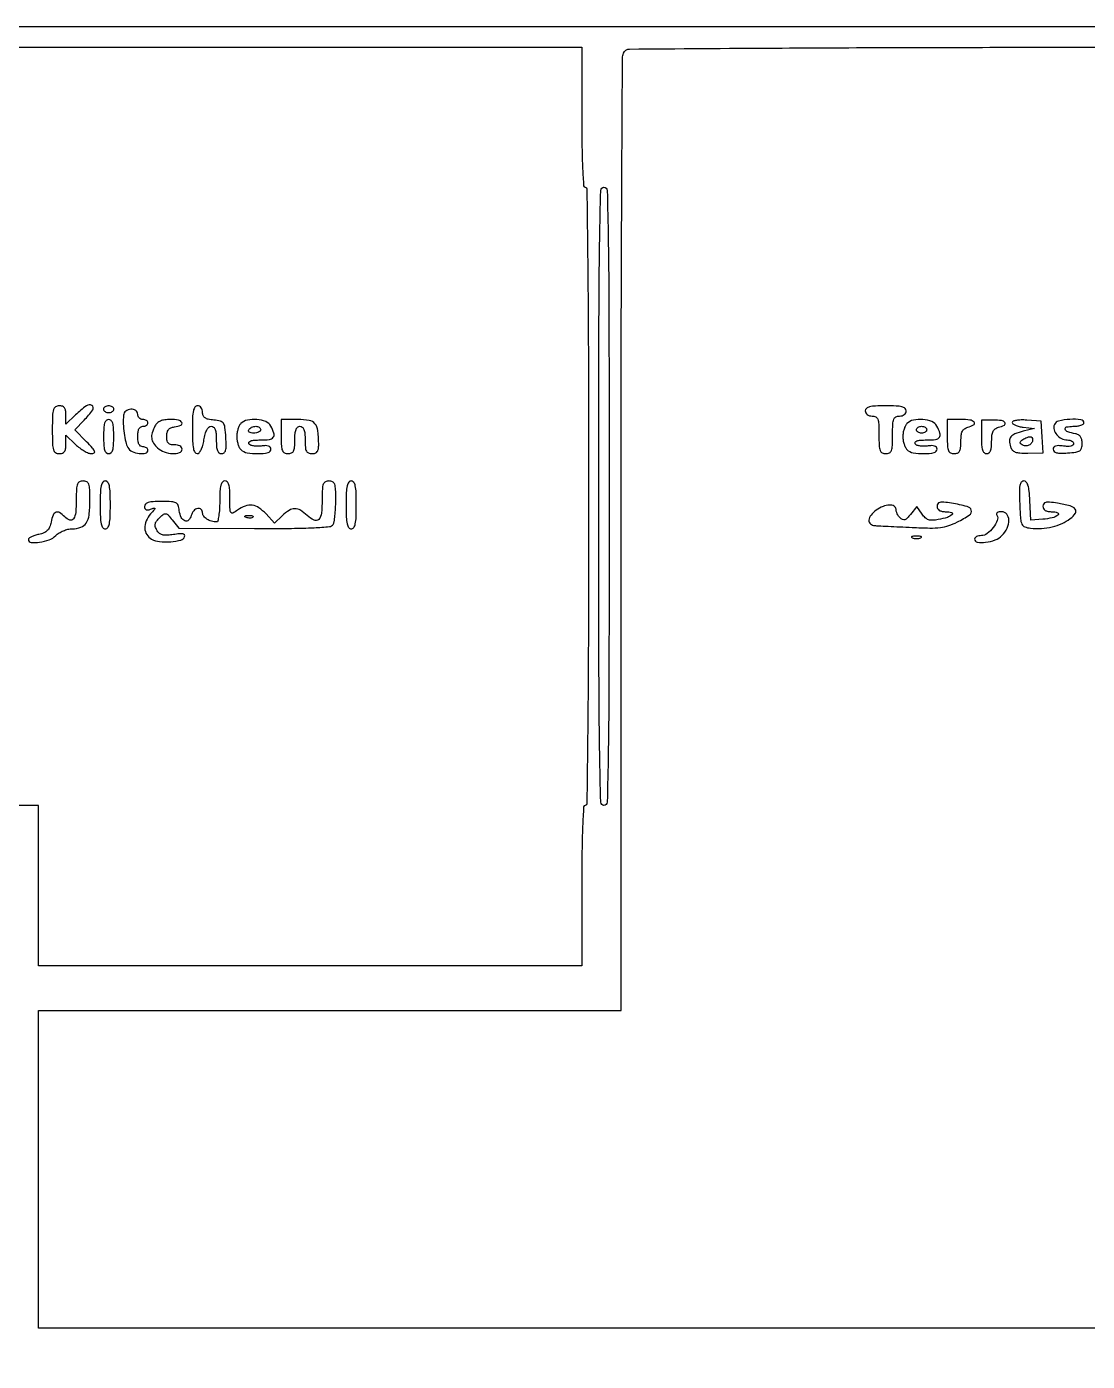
# Model space of a CAD drawing. Extents: x 0 to 1316, y 0 to 1875.
# Drawn here: x 270.5 to 581, y 1484.3 to 1875 of the extents above; entities that cross this region are included whole.
import ezdxf

# ---------------------------------------------------------------- set-up
doc = ezdxf.new("R2010")
doc.units = 0

msp = doc.modelspace()

# ---------------------------------------------------------------- linework, layer by layer
for points in [[(800.134204, 105.25, -0.000001), (792.412354, 142.427477)], [(727.514282, 446.536164, 0.000002), (714.449329, 385.963021, 0.000161)], [(677, 1494), (475.5, 1494), (274, 1494), (274, 1540.5), (274, 1587), (359.25246, 1587), (444.50492, 1587), (444.50246, 1726.25, -0.000483), (444.553237, 1779.765088, -0.000791), (444.711816, 1825.109375, -0.000066), (444.923776, 1865.776555, -0.096371), (445.218615, 1867.25, -0.302132), (447.018314, 1868.466316, -0.000436), (489.476592, 1868.747963, -0.001341), (559.032863, 1868.96218, -0.0001), (748.968615, 1869)], [(144, 1869), (288.5, 1869), (433, 1869), (433, 1848.5, 0.003511), (433.061287, 1839.772636, 0.008675), (433.262195, 1833.375, 0.003837), (433.541465, 1828.43005, 0.395564), (434, 1828, -0.410708), (434.489366, 1827.516463, -0.000233), (434.747238, 1805.125, -0.002033), (434.942029, 1777.232971, -0.00073), (435, 1737.5, -0.00073), (434.942029, 1697.767029, -0.002033), (434.747238, 1669.875, -0.000233), (434.489366, 1647.483537, -0.410708), (434, 1647, 0.398323), (433.53689, 1646.561491, 0.003007), (433.260638, 1640.875, 0.007612), (433.06074, 1633.555648, 0.00302), (433, 1623.5), (433, 1600), (353.5, 1600), (274, 1600), (274, 1623.5), (274, 1647), (268, 1647)], [(636.871646, 33.320935, 0.000003), (624.372119, 93.683216, 0.000117)]]:
    msp.add_lwpolyline(points, format="xyb")
msp.add_lwpolyline([(1316, 0), (1316, 937.5), (1316, 1875), (658, 1875), (0, 1875), (0, 937.5), (0, 0)])
for points in [[(441, 1737.5, -0.000421), (440.956067, 1685.35916, -0.003722), (440.745856, 1662.333333, -0.002073), (440.447266, 1647.924, -0.406949), (439.5, 1647, -0.406949), (438.552734, 1647.924, -0.002073), (438.254144, 1662.333333, -0.003722), (438.043933, 1685.35916, -0.000421), (438, 1737.5, -0.000421), (438.043933, 1789.64084, -0.003722), (438.254144, 1812.666667, -0.002073), (438.552734, 1827.076, -0.406949), (439.5, 1828, -0.406949), (440.447266, 1827.076, -0.002073), (440.745856, 1812.666667, -0.003722), (440.956067, 1789.64084, -0.000421)], [(278, 1757, 0.006583), (278.054458, 1752.864163, 0.063075), (278.321429, 1751.125, 0.183695), (278.929389, 1750.311233, 0.142406), (280, 1750, 0.077642), (280.952206, 1750.148759, 0.156511), (281.563925, 1750.585886, 0.121997), (281.899456, 1751.386068, 0.038583), (282, 1752.687091), (282, 1755.374182), (284.804719, 1752.687091, 0.030357), (286.017511, 1751.658736, 0.030728), (287.341164, 1750.789333, 0.032285), (288.582762, 1750.181635, 0.097967), (289.500886, 1750, 0.131053), (290.241346, 1750.197471, 0.380417), (290.395844, 1750.659761, 0.083458), (289.810476, 1751.570967, 0.008057), (288.004564, 1753.495291), (284.616795, 1756.990582), (287.308397, 1759.80001, 0.032715), (289.855095, 1762.83231, 0.440712), (289.601842, 1764.100941, 0.306704), (287.980276, 1764.01713, 0.029296), (284.804719, 1761.312909), (282, 1758.625818), (282, 1761.312909, 0.038583), (281.899456, 1762.613932, 0.121997), (281.563925, 1763.414114, 0.156511), (280.952206, 1763.851241, 0.077642), (280, 1764, 0.142406), (278.929389, 1763.688767, 0.183695), (278.321429, 1762.875, 0.063075), (278.054458, 1761.135837, 0.006583)], [(293, 1763, 0.148195), (293.115568, 1762.618646, 0.098894), (293.440625, 1762.29375, 0.082425), (293.926543, 1762.074694, 0.064853), (294.5, 1762, 0.064853), (295.073457, 1762.074694, 0.082425), (295.559375, 1762.29375, 0.098894), (295.884432, 1762.618646, 0.148195), (296, 1763, 0.148195), (295.884432, 1763.381354, 0.098894), (295.559375, 1763.70625, 0.082425), (295.073457, 1763.925306, 0.064853), (294.5, 1764, 0.064853), (293.926543, 1763.925306, 0.082425), (293.440625, 1763.70625, 0.098894), (293.115568, 1763.381354, 0.148195)], [(298.8492, 1761.25, 0.031371), (298.790548, 1758.726382, 0.023705), (299.031165, 1755.963987, 0.023859), (299.495183, 1753.442578, 0.065517), (300.132245, 1751.752897, 0.16579), (301.330737, 1750.634575, 0.073785), (303.436269, 1750.040693, 0.090459), (305.320608, 1750.140303, 0.347437), (306, 1751, 0.148195), (305.884432, 1751.381354, 0.098894), (305.559375, 1751.70625, 0.082425), (305.073457, 1751.925306, 0.064853), (304.5, 1752, -0.152103), (303.851045, 1752.202091, -0.12651), (303.375, 1752.75, -0.082504), (303.088963, 1753.677925, -0.033607), (303, 1755, -0.033607), (303.088963, 1756.322075, -0.082504), (303.375, 1757.25, -0.12651), (303.851045, 1757.797909, -0.152103), (304.5, 1758, 0.064853), (305.073457, 1758.074694, 0.082425), (305.559375, 1758.29375, 0.098894), (305.884432, 1758.618646, 0.148195), (306, 1759, 0.148195), (305.884432, 1759.381354, 0.098894), (305.559375, 1759.70625, 0.082425), (305.073457, 1759.925306, 0.064853), (304.5, 1760, -0.099038), (303.927543, 1760.114514, -0.097945), (303.440625, 1760.440625, -0.097945), (303.114514, 1760.927543, -0.099038), (303, 1761.5, 0.249928), (302.412526, 1762.601874, 0.164282), (300.994258, 1762.987527, 0.146442), (299.513997, 1762.445555, 0.213939)], [(319, 1757, 0.009198), (319.06323, 1753.563258, 0.039215), (319.299007, 1751.525332, 0.079167), (319.71765, 1750.384042, 0.271709), (320.372192, 1750, 0.211623), (320.975853, 1750.267475, 0.067755), (321.54379, 1751.095295, 0.049849), (322.030895, 1752.364726, 0.02706), (322.384009, 1754, -0.025649), (322.751071, 1755.723396, -0.056997), (323.242014, 1756.970589, -0.085011), (323.834358, 1757.736191, -0.187835), (324.511818, 1758, -0.179213), (325.189075, 1757.749198, -0.127), (325.656989, 1757.078039, -0.068782), (325.923353, 1755.88031, -0.020373), (326, 1754, 0.019828), (326.076306, 1752.076576, 0.072985), (326.347174, 1750.893173, 0.137522), (326.834588, 1750.244039, 0.164821), (327.554791, 1750, 0.176746), (328.291503, 1750.268819, 0.154644), (328.731888, 1750.96476, 0.067366), (328.897463, 1752.306362, 0.013087), (328.804791, 1754.75, 0.013279), (328.537007, 1757.696459, 0.124365), (328.086392, 1758.876945, 0.181971), (327.195728, 1759.484563, 0.035656), (325.25, 1759.813358, -0.029992), (323.674236, 1760.061331, -0.097682), (322.709992, 1760.481338, -0.143886), (322.18613, 1761.129892, -0.098727), (322, 1762.063358, 0.075893), (321.887041, 1762.803266, 0.089243), (321.559375, 1763.431112, 0.100734), (321.072041, 1763.850824, 0.128245), (320.5, 1764, 0.241448), (319.764111, 1763.622643, 0.103378), (319.303571, 1762.583333, 0.044348), (319.061101, 1760.613168, 0.008455)], [(516, 1762.5, 0.130775), (516.153209, 1761.924246, 0.10214), (516.583333, 1761.4375, 0.08892), (517.230589, 1761.111864, 0.072314), (518, 1761, -0.118451), (519.054152, 1760.746716, -0.189837), (519.659091, 1760.0625, -0.077556), (519.938496, 1758.640147, -0.009792), (520, 1755.5, 0.009792), (520.061504, 1752.359853, 0.077556), (520.340909, 1750.9375, 0.189837), (520.945848, 1750.253284, 0.118451), (522, 1750, 0.118451), (523.054152, 1750.253284, 0.189837), (523.659091, 1750.9375, 0.077556), (523.938496, 1752.359853, 0.009792), (524, 1755.5, -0.009792), (524.061504, 1758.640147, -0.077556), (524.340909, 1760.0625, -0.189837), (524.945848, 1760.746716, -0.118451), (526, 1761, 0.072314), (526.769411, 1761.111864, 0.08892), (527.416667, 1761.4375, 0.10214), (527.846791, 1761.924246, 0.130775), (528, 1762.5, 0.222027), (527.662288, 1763.22303, 0.113455), (526.75, 1763.6875, 0.050675), (525.035942, 1763.935548, 0.010614), (522, 1764, 0.010614), (518.964058, 1763.935548, 0.050675), (517.25, 1763.6875, 0.113455), (516.337712, 1763.22303, 0.222027)], [(293, 1755, 0.014068), (293.069243, 1752.539511, 0.058865), (293.325, 1751.083333, 0.122766), (293.79299, 1750.295059, 0.200296), (294.5, 1750, 0.200296), (295.20701, 1750.295059, 0.122766), (295.675, 1751.083333, 0.058865), (295.930757, 1752.539511, 0.014068), (296, 1755, 0.014068), (295.930757, 1757.460489, 0.058865), (295.675, 1758.916667, 0.122766), (295.20701, 1759.704941, 0.200296), (294.5, 1760, 0.200296), (293.79299, 1759.704941, 0.122766), (293.325, 1758.916667, 0.058865), (293.069243, 1757.460489, 0.014068)], [(308.035184, 1758.065741, 0.049235), (307.231089, 1756.126174, 0.104825), (307.092713, 1754.516027, 0.113844), (307.618705, 1753.074487, 0.064753), (308.828741, 1751.654988, 0.100868), (310.763279, 1750.509765, 0.072145), (313.240225, 1750.034913, 0.092125), (315.271076, 1750.317709, 0.322729), (316, 1751.329401, 0.167393), (315.826851, 1751.832104, 0.100405), (315.341809, 1752.246686, 0.079056), (314.614109, 1752.511752, 0.056762), (313.75, 1752.579401, -0.055933), (312.637722, 1752.664629, -0.15976), (311.96706, 1753.035438, -0.144958), (311.607649, 1753.759085, -0.043293), (311.5, 1755, -0.05157), (311.623446, 1756.193689, -0.11739), (312.006955, 1757.008716, -0.125837), (312.696001, 1757.529188, -0.063957), (313.75, 1757.819551, 0.060473), (315.639293, 1758.325943, 0.451508), (315.912669, 1759.098996, 0.228973), (314.903794, 1759.807581, 0.040552), (312.535184, 1760, 0.034784), (310.909569, 1759.886773, 0.066819), (309.653523, 1759.535743, 0.082407), (308.712786, 1758.932228, 0.086353)], [(333.2, 1758.8, 0.082665), (332.739331, 1758.155329, 0.03742), (332.3525, 1757.18875, 0.035729), (332.088514, 1756.083486, 0.040779), (332, 1755, 0.040779), (332.088514, 1753.916514, 0.035729), (332.3525, 1752.81125, 0.03742), (332.739331, 1751.844671, 0.082665), (333.2, 1751.2, 0.154891), (335.040146, 1750.246534, 0.046315), (338.228763, 1749.996816, 0.047037), (341.176958, 1750.317699, 0.356095), (342, 1751.326807, 0.174606), (341.803061, 1751.873567, 0.144847), (341.286735, 1752.22051, 0.083399), (340.401741, 1752.343008, 0.029222), (339.118422, 1752.230688, -0.037796), (337.965716, 1752.149668, -0.045421), (336.884309, 1752.253982, -0.051565), (336.019986, 1752.511889, -0.15733), (335.559405, 1752.903881, -0.306611), (335.578648, 1753.367893, -0.156476), (336.073674, 1753.724213, -0.061109), (337.182258, 1753.939015, -0.017333), (338.940983, 1754, 0.030044), (341.586172, 1754.159088, 0.205621), (342.690156, 1754.799613, 0.245388), (342.874699, 1755.956293, 0.04211), (341.964816, 1758.065741, 0.176932), (340.494704, 1759.37915, 0.07397), (337.870217, 1759.997118, 0.072339), (335.103846, 1759.828579, 0.146056)], [(345, 1755, 0.011557), (345.064942, 1752.190675, 0.083766), (345.35, 1750.875, 0.189791), (345.953987, 1750.233935, 0.110458), (347, 1750, 0.094959), (348.021586, 1750.195784, 0.184152), (348.625, 1750.75, 0.098846), (348.925179, 1751.849164, 0.017388), (349, 1754, -0.020272), (349.076585, 1755.888175, -0.069535), (349.34375, 1757.083333, -0.128937), (349.815157, 1757.750359, -0.176579), (350.5, 1758, -0.176579), (351.184843, 1757.750359, -0.128937), (351.65625, 1757.083333, -0.069535), (351.923415, 1755.888175, -0.020272), (352, 1754, 0.017388), (352.074821, 1751.849164, 0.098846), (352.375, 1750.75, 0.184152), (352.978414, 1750.195784, 0.094959), (354, 1750, 0.077939), (354.958303, 1750.150292, 0.159873), (355.566483, 1750.592043, 0.121726), (355.894791, 1751.406253, 0.036513), (355.986345, 1752.75, 0.02701), (355.749377, 1756.763626, 0.147743), (354.900066, 1758.73743, 0.17701), (353.190786, 1759.717681, 0.042602), (349.883369, 1760), (345, 1760)], [(528.2, 1758.8, 0.082665), (527.739331, 1758.155329, 0.03742), (527.3525, 1757.18875, 0.035729), (527.088514, 1756.083486, 0.040779), (527, 1755, 0.040779), (527.088514, 1753.916514, 0.035729), (527.3525, 1752.81125, 0.03742), (527.739331, 1751.844671, 0.082665), (528.2, 1751.2, 0.154891), (530.040146, 1750.246534, 0.046315), (533.228763, 1749.996816, 0.047037), (536.176958, 1750.317699, 0.356095), (537, 1751.326807, 0.174606), (536.803061, 1751.873567, 0.144847), (536.286735, 1752.22051, 0.083399), (535.401741, 1752.343008, 0.029222), (534.118422, 1752.230688, -0.037796), (532.965716, 1752.149668, -0.045421), (531.884309, 1752.253982, -0.051565), (531.019986, 1752.511889, -0.15733), (530.559405, 1752.903881, -0.306611), (530.578648, 1753.367893, -0.156476), (531.073674, 1753.724213, -0.061109), (532.182258, 1753.939015, -0.017333), (533.940983, 1754, 0.030044), (536.586172, 1754.159088, 0.205621), (537.690156, 1754.799613, 0.245388), (537.874699, 1755.956293, 0.04211), (536.964816, 1758.065741, 0.176932), (535.494704, 1759.37915, 0.07397), (532.870217, 1759.997118, 0.072339), (530.103846, 1759.828579, 0.146056)], [(540, 1755, 0.011557), (540.064942, 1752.190675, 0.083766), (540.35, 1750.875, 0.189791), (540.953987, 1750.233935, 0.110458), (542, 1750, 0.089054), (543.006547, 1750.180707, 0.178786), (543.610865, 1750.699202, 0.105985), (543.919367, 1751.708395, 0.021376), (544, 1753.59362, -0.026844), (544.096444, 1755.388683, -0.086439), (544.42552, 1756.533936, -0.125243), (545.039069, 1757.260241, -0.09135), (546, 1757.710251, 0.066329), (547.726059, 1758.41621, 0.473241), (547.855798, 1759.190255, 0.183866), (546.647088, 1759.833678, 0.031385), (544, 1760), (540, 1760)], [(550, 1754.9, 0.014527), (550.069836, 1752.496916, 0.059811), (550.326531, 1751.066667, 0.123582), (550.794857, 1750.290635, 0.198003), (551.5, 1750, 0.166598), (552.172648, 1750.230522, 0.129478), (552.645648, 1750.848937, 0.074637), (552.919215, 1751.936525, 0.024361), (553, 1753.59362, -0.026844), (553.096444, 1755.388683, -0.086439), (553.42552, 1756.533936, -0.125243), (554.039069, 1757.260241, -0.09135), (555, 1757.710251, 0.054579), (556.709648, 1758.363206, 0.458466), (556.88039, 1759.069547, 0.209735), (555.892407, 1759.65475, 0.030329), (553.5, 1759.8), (550, 1759.8)], [(559, 1759.120856, 0.24662), (559.214881, 1758.7117, 0.050429), (559.954687, 1758.304804, 0.042397), (561.005076, 1757.959827, 0.028457), (562.25, 1757.738832), (565.5, 1757.350947), (562.229191, 1756.546312, 0.029931), (559.814113, 1755.796439, 0.130386), (558.605977, 1754.933555, 0.181412), (558.199725, 1753.756559, 0.070308), (558.490903, 1752.028663, 0.101681), (559.032592, 1751.060244, 0.127878), (559.875795, 1750.478713, 0.074979), (561.24926, 1750.200718, 0.017526), (563.605021, 1750.165429), (568.099142, 1750.255636), (567.799571, 1754.877818), (567.5, 1759.5), (563.25, 1759.807498, 0.021688), (561.611833, 1759.854786, 0.036433), (560.241436, 1759.734784, 0.042873), (559.262736, 1759.48918, 0.320116)], [(571.35674, 1758.487265, 0.158111), (571.27849, 1757.006151, 0.109775), (572.057559, 1755.507929, 0.10171), (573.462836, 1754.394859, 0.117324), (575.122445, 1754, -0.057378), (575.840576, 1753.917318, -0.076659), (576.448468, 1753.67291, -0.095615), (576.855883, 1753.311268, -0.165023), (577, 1752.886501, -0.244511), (576.782621, 1752.468557, -0.09802), (576.175304, 1752.20014, -0.061942), (575.223751, 1752.107534, -0.029763), (574, 1752.213308, 0.026556), (572.619823, 1752.341519, 0.08631), (571.712271, 1752.220409, 0.155937), (571.197134, 1751.85711, 0.16322), (571, 1751.269309, 0.205422), (571.264396, 1750.652923, 0.128764), (571.962, 1750.267949, 0.063382), (573.221549, 1750.114093, 0.016797), (575.25, 1750.192502, 0.015979), (577.681752, 1750.446768, 0.111812), (578.79174, 1750.863097, 0.187261), (579.328765, 1751.61688, 0.062278), (579.5, 1752.986305, 0.05324), (579.379263, 1754.116978, 0.100241), (579.012624, 1754.95464, 0.113536), (578.386718, 1755.517377, 0.082119), (577.5, 1755.83337, -0.035045), (575.303427, 1756.390791, -0.239348), (574.53971, 1757.159173, -0.445952), (574.915528, 1757.805816, -0.051386), (576.8, 1758, 0.029609), (578.025999, 1758.072665, 0.046154), (579.06, 1758.29375, 0.058312), (579.780957, 1758.615172, 0.264664), (580, 1759, 0.3842), (579.148839, 1759.944197, 0.040723), (575.92523, 1760.015605, 0.039142), (572.599266, 1759.555392, 0.252321)], [(339, 1757, -0.195654), (338.844577, 1756.618015, -0.086673), (338.395164, 1756.29375, -0.066561), (337.729059, 1756.073608, -0.0466), (336.940983, 1756, -0.047867), (336.195401, 1756.071541, -0.104212), (335.66835, 1756.29375, -0.181468), (335.441401, 1756.621877, -0.202618), (335.5, 1757, -0.08825), (335.842344, 1757.382836, -0.053305), (336.359775, 1757.70625, -0.051278), (336.961978, 1757.925833, -0.061875), (337.559017, 1758, -0.067639), (338.109818, 1757.925146, -0.08433), (338.576711, 1757.70625, -0.09965), (338.888931, 1757.38134, -0.142666)], [(534, 1757, -0.148195), (533.884432, 1756.618646, -0.098894), (533.559375, 1756.29375, -0.082425), (533.073457, 1756.074694, -0.064853), (532.5, 1756, -0.064853), (531.926543, 1756.074694, -0.082425), (531.440625, 1756.29375, -0.098894), (531.115568, 1756.618646, -0.148195), (531, 1757, -0.148195), (531.115568, 1757.381354, -0.098894), (531.440625, 1757.70625, -0.082425), (531.926543, 1757.925306, -0.064853), (532.5, 1758, -0.064853), (533.073457, 1757.925306, -0.082425), (533.559375, 1757.70625, -0.098894), (533.884432, 1757.381354, -0.148195)], [(565, 1754.059017, -0.157003), (564.70931, 1753.15609, -0.125625), (563.922277, 1752.495964, -0.119043), (562.878192, 1752.272314, -0.132676), (561.893237, 1752.565983, -0.079241), (561.475495, 1752.9263, -0.218762), (561.374236, 1753.291912, -0.167837), (561.582121, 1753.678736, -0.045108), (562.143237, 1754.109687, -0.034982), (563.349104, 1754.760408, -0.111115), (564.241029, 1754.944544, -0.221678), (564.779568, 1754.681713, -0.171775)], [(285, 1736.559017, -0.020572), (284.843737, 1732.76259, -0.126036), (284.20817, 1730.925208, -0.341595), (283.142241, 1730.561666, -0.114433), (281.652048, 1731.490809, 0.051494), (280.139639, 1732.720105, 0.239532), (279.05561, 1732.839172, 0.214353), (278.23695, 1732.02423, 0.042015), (277.645833, 1729.979167, -0.044817), (277.196025, 1728.454987, -0.102571), (276.541667, 1727.458333, -0.102571), (275.545013, 1726.803975, -0.044817), (274.020833, 1726.354167, 0.026194), (272.863721, 1726.058988, 0.038316), (271.88737, 1725.670443, 0.04329), (271.192001, 1725.251855, 0.24006), (271, 1724.875, 0.384188), (271.776923, 1724.013119, 0.0609), (274.258047, 1724.057931, 0.053675), (277.078645, 1724.769011, 0.108218), (279, 1726, -0.058748), (279.970618, 1726.765882, -0.038991), (281.235, 1727.4125, -0.039042), (282.58158, 1727.853886, -0.059747), (283.8, 1728, 0.082775), (286.363717, 1728.427352, 0.170447), (287.940212, 1729.671204, 0.114202), (288.769985, 1732.033978, 0.027585), (289, 1736.2, 0.008948), (288.940238, 1739.538962, 0.074202), (288.663793, 1741.025, 0.189246), (288.05822, 1741.735084, 0.123269), (287, 1742, 0.117504), (285.946713, 1741.749003, 0.189903), (285.341895, 1741.069877, 0.078247), (285.061872, 1739.660078, 0.009975)], [(292, 1735, 0.008455), (292.061101, 1731.386832, 0.044348), (292.303571, 1729.416667, 0.103378), (292.764111, 1728.377357, 0.241448), (293.5, 1728, 0.241448), (294.235889, 1728.377357, 0.103378), (294.696429, 1729.416667, 0.044348), (294.938899, 1731.386832, 0.008455), (295, 1735, 0.008455), (294.938899, 1738.613168, 0.044348), (294.696429, 1740.583333, 0.103378), (294.235889, 1741.622643, 0.241448), (293.5, 1742, 0.241448), (292.764111, 1741.622643, 0.103378), (292.303571, 1740.583333, 0.044348), (292.061101, 1738.613168, 0.008455)], [(327, 1736, -0.014381), (326.93383, 1733.699793, -0.023589), (326.730275, 1731.7625, -0.020167), (326.442883, 1730.285575, -0.347639), (326.081787, 1730, -0.070098), (324.61129, 1730.207177, -0.072237), (323.271585, 1730.812146, -0.083782), (322.325864, 1731.667999, -0.168587), (322, 1732.606989, 0.199465), (321.562758, 1733.659416, 0.253956), (320.5701, 1733.951182, 0.163001), (319.400256, 1733.258371, 0.114794), (318.6827, 1731.894644, -0.1313), (317.904845, 1730.526222, -0.304241), (316.800929, 1730.30001, -0.192382), (315.73617, 1731.329766, -0.076185), (315.183578, 1733.327119, 0.055521), (314.828681, 1734.851345, 0.192369), (314.17364, 1735.598523, 0.106433), (312.921422, 1735.930098, 0.011696), (309.933578, 1736, 0.014603), (307.538552, 1735.930034, 0.057793), (306.089835, 1735.675581, 0.117598), (305.295224, 1735.216975, 0.206156), (305, 1734.531385, 0.095642), (305.114804, 1733.9367, 0.188776), (305.439263, 1733.591591, 0.146903), (305.981768, 1733.508851, 0.052377), (306.75, 1733.70095, -0.009815), (307.844497, 1734.075913, -0.508351), (308, 1733.96249, -0.178359), (307.887537, 1733.657248, -0.00331), (306.75, 1732.340825, 0.080058), (305.465506, 1730.289633, 0.110289), (305.077511, 1728.157553, 0.128425), (305.643532, 1726.295711, 0.132979), (307.042336, 1724.977342, 0.098456), (309.390925, 1724.263383, 0.043279), (312.654243, 1724.223128, 0.040696), (315.649326, 1724.692701, 0.2598), (316.738644, 1725.697831, 0.246219), (316.656772, 1726.187627, 0.187181), (316.185818, 1726.477837, 0.0698), (315.170116, 1726.521341, 0.016078), (313.465863, 1726.300747, -0.024464), (311.737788, 1726.106464, -0.059451), (310.458849, 1726.177804, -0.085602), (309.538967, 1726.508666, -0.123187), (308.915232, 1727.102917, -0.039001), (308.226746, 1728.40465, -0.141633), (308.10926, 1729.323709, -0.128662), (308.496805, 1730.214962, -0.029837), (309.590824, 1731.447967, -0.040765), (310.565559, 1732.275518, -0.218133), (311.232863, 1732.405857, -0.150794), (311.920894, 1731.997183, -0.017244), (313.098371, 1730.602071), (315.015094, 1728.165352), (337.209033, 1728.099671, 0.002681), (348.055705, 1728.12574, 0.010749), (354.68914, 1728.319911, 0.009719), (359.146226, 1728.633302, 0.232895), (360.186173, 1729.266994, 0.099553), (360.492732, 1730.0634, 0.013785), (360.743807, 1731.826867, 0.015344), (360.921471, 1733.958052, 0.012457), (360.984687, 1736.25, 0.009033), (360.933705, 1739.559661, 0.074862), (360.661134, 1741.033164, 0.190249), (360.057687, 1741.737561, 0.12221), (359, 1742, 0.117504), (357.946713, 1741.749003, 0.189903), (357.341895, 1741.069877, 0.078247), (357.061872, 1739.660078, 0.009975), (357, 1736.559017, -0.024715), (356.801528, 1732.546178, -0.165526), (355.986369, 1730.754203, -0.327577), (354.634375, 1730.504436, -0.076083), (352.611521, 1731.895231, 0.04921), (350.634254, 1733.416684, 0.14226), (348.987659, 1733.88106, 0.140249), (347.333609, 1733.393911, 0.047307), (345.328467, 1731.838854), (343.028032, 1729.677707), (340.561765, 1732.338854, 0.056025), (338.500436, 1734.115847, 0.117499), (336.53607, 1734.86782, 0.122499), (334.499012, 1734.638481, 0.063866), (332.222506, 1733.443296, -0.030333), (330.824808, 1732.585657, -0.392113), (330.282917, 1732.728454, -0.137455), (330.032768, 1733.558951, -0.004841), (330, 1736.943296, 0.013819), (329.931083, 1739.436349, 0.05834), (329.675841, 1740.907216, 0.122291), (329.208042, 1741.702444, 0.201587), (328.5, 1742, 0.222027), (327.77697, 1741.662288, 0.113455), (327.3125, 1740.75, 0.050675), (327.064452, 1739.035942, 0.010614)], [(364, 1735, 0.008455), (364.061101, 1731.386832, 0.044348), (364.303571, 1729.416667, 0.103378), (364.764111, 1728.377357, 0.241448), (365.5, 1728, 0.241448), (366.235889, 1728.377357, 0.103378), (366.696429, 1729.416667, 0.044348), (366.938899, 1731.386832, 0.008455), (367, 1735, 0.008455), (366.938899, 1738.613168, 0.044348), (366.696429, 1740.583333, 0.103378), (366.235889, 1741.622643, 0.241448), (365.5, 1742, 0.241448), (364.764111, 1741.622643, 0.103378), (364.303571, 1740.583333, 0.044348), (364.061101, 1738.613168, 0.008455)], [(561.20431, 1735.25, 0.006623), (561.453129, 1730.891262, 0.088874), (561.84392, 1729.345018, 0.202098), (562.674146, 1728.576009, 0.058755), (564.407934, 1728.168338, 0.044125), (567.576225, 1728.087937, 0.043562), (570.72353, 1728.563249, 0.045368), (573.609742, 1729.544216, 0.059492), (576, 1730.967759, 0.076532), (577.510621, 1732.550661, 0.337541), (577.460114, 1733.758372, 0.158527), (575.943458, 1734.716648, 0.021985), (572.25, 1735.484978, 0.012469), (569.969969, 1735.797452, 0.079992), (568.810361, 1735.741306, 0.197569), (568.22652, 1735.343472, 0.146674), (568, 1734.587898, 0.129192), (568.180689, 1733.900263, 0.132071), (568.67509, 1733.397028, 0.09313), (569.5122, 1733.095336, 0.040067), (570.7, 1733, -0.094607), (572.313236, 1732.691997, -0.57256), (572.416343, 1732.025545, -0.115399), (570.754385, 1731.213464, -0.035746), (567.985782, 1730.785782), (564.5, 1730.5), (564.200096, 1736.25, 0.0125), (563.983338, 1739.055509, 0.05019), (563.637897, 1740.738842, 0.101008), (563.126196, 1741.666597, 0.219798), (562.404406, 1742, 0.236313), (561.680431, 1741.637593, 0.117187), (561.261275, 1740.671251, 0.046823), (561.106716, 1738.799209, 0.008144)], [(537, 1734.587898, 0.129192), (537.180689, 1733.900263, 0.132071), (537.67509, 1733.397028, 0.09313), (538.5122, 1733.095336, 0.040067), (539.7, 1733, -0.081496), (541.25687, 1732.744546, -0.558683), (541.397601, 1732.134047, -0.122659), (540.032155, 1731.326124, -0.026469), (537.34302, 1730.675841, -0.034312), (535.674255, 1730.481831, -0.09477), (534.507948, 1730.64837, -0.106567), (533.566104, 1731.216969, -0.050497), (532.632413, 1732.293604), (531.078785, 1734.5), (529.265442, 1732.223951, -0.025146), (528.287614, 1731.115817, -0.116745), (527.571852, 1730.662003, -0.191335), (526.924562, 1730.691458, -0.090703), (526.226049, 1731.173951, -0.046199), (525.756815, 1731.73895, -0.037233), (525.360152, 1732.421723, -0.038534), (525.087987, 1733.113477, -0.07459), (525, 1733.7, 0.269651), (524.462194, 1734.624718, 0.141344), (523.125107, 1734.946863, 0.085876), (521.211812, 1734.527576, 0.056046), (519.222506, 1733.443296, 0.06952), (517.690722, 1732.016779, 0.145481), (517.072422, 1730.526245, 0.242879), (517.5006, 1729.429635, 0.171971), (518.75, 1728.928575, -0.001816), (519.871378, 1728.878728, -0.000161), (522.694823, 1728.742032, -0.000211), (526.062277, 1728.576486, -0.000164), (529.721736, 1728.393833, 0.008256), (534.896209, 1728.219443, 0.034198), (538.017813, 1728.379379, 0.050738), (540.437103, 1728.922787, 0.037369), (542.971736, 1729.985581, 0.026015), (546.546711, 1732.050376, 0.336689), (547.036277, 1733.410609, 0.262399), (545.841411, 1734.531608, 0.019078), (541.25, 1735.472545, 0.012378), (538.966347, 1735.792567, 0.080095), (537.808403, 1735.73999, 0.198671), (537.226002, 1735.343719, 0.146307)], [(336.729167, 1731.395833, -0.126455), (336.402231, 1731.202593, -0.060344), (335.916927, 1731.123424, -0.05415), (335.359369, 1731.160852, -0.051402), (334.8125, 1731.316886, -0.054073), (334.395823, 1731.538436, -0.470617), (334.37858, 1731.720685, -0.168741), (334.670344, 1731.862007, -0.018894), (335.416667, 1731.921053, -0.028489), (336.112848, 1731.910055, -0.077125), (336.592839, 1731.799335, -0.208169), (336.77538, 1731.614691, -0.296942)], [(554.527179, 1731.956024, -0.239181), (554.652579, 1730.467269, -0.066818), (553.457678, 1728.375216, -0.064666), (551.679539, 1726.583285, -0.166542), (549.976947, 1726, 0.04861), (549.220379, 1725.926272, 0.068611), (548.580728, 1725.70625, 0.088795), (548.149917, 1725.381844, 0.189274), (548, 1725, 0.372026), (548.792974, 1724.081754, 0.06773), (551.22944, 1724.055199, 0.057776), (554.038641, 1724.741999, 0.107965), (556, 1726, 0.087502), (557.510262, 1728.156995, 0.111638), (558.024172, 1730.52253, 0.164851), (557.411394, 1732.281678, 0.231202), (555.940983, 1733, 0.046753), (555.174141, 1732.928138, 0.112767), (554.65496, 1732.701583, 0.19591), (554.446762, 1732.360344, 0.180545)], [(529.75, 1725.337719, 0.057986), (530.320008, 1725.181385, 0.037979), (531, 1725.12966, 0.037979), (531.679992, 1725.181385, 0.057986), (532.25, 1725.337719, 0.174857), (532.459382, 1725.525001, 0.447206), (532.398438, 1725.693942, 0.078554), (531.89144, 1725.810911, 0.017491), (531, 1725.842105, 0.017491), (530.10856, 1725.810911, 0.078554), (529.601562, 1725.693942, 0.447206), (529.540618, 1725.525001, 0.174857)]]:
    msp.add_lwpolyline(points, format="xyb", close=True)

doc.saveas('drawing.dxf')
